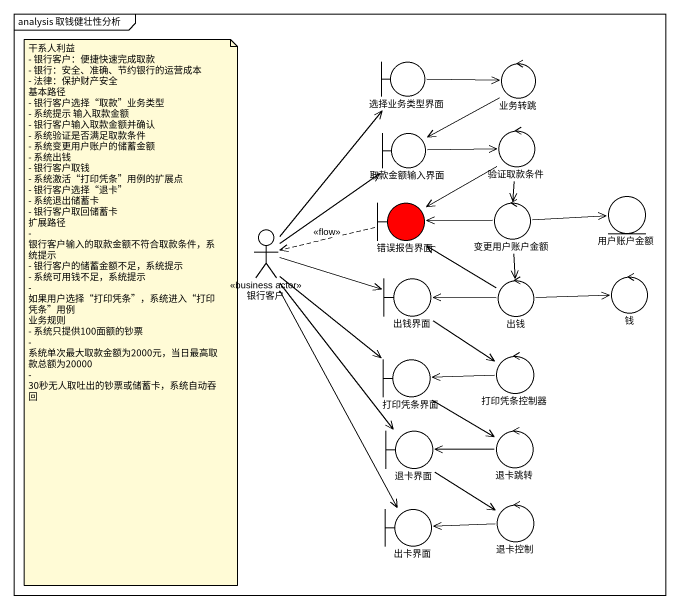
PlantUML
@startuml
mainframe analysis 取钱健壮性分析
boundary 选择业务类型界面
control 业务转跳
boundary 取款金额输入界面
control 验证取款条件
boundary 错误报告界面 #FF0000
control 变更用户账户金额
entity 用户账户金额
actor 银行客户 <<business actor>>
boundary 出钱界面
control 出钱
control 钱
boundary 打印凭条界面
control 打印凭条控制器
boundary 退卡界面
control 退卡跳转
boundary 出卡界面
control 退卡控制
选择业务类型界面 -right-> 业务转跳
业务转跳 --> 取款金额输入界面
取款金额输入界面 -right-> 验证取款条件
验证取款条件 --> 错误报告界面
验证取款条件 --> 变更用户账户金额
错误报告界面 .left.> 银行客户 : <<flow>>
变更用户账户金额 -left-> 错误报告界面
变更用户账户金额 -right-> 用户账户金额
变更用户账户金额 --> 出钱
银行客户 -up-> 选择业务类型界面
银行客户 -up-> 取款金额输入界面
银行客户 -right-> 出钱界面
银行客户 --> 打印凭条界面
银行客户 --> 退卡界面
银行客户 --> 出卡界面
出钱界面 --> 打印凭条控制器
出钱 -up-> 错误报告界面
出钱 -left-> 出钱界面
出钱 -right-> 钱
打印凭条界面 --> 退卡跳转
打印凭条控制器 -left-> 打印凭条界面
退卡界面 --> 退卡控制
退卡跳转 -left-> 退卡界面
退卡控制 -left-> 出卡界面
note as N1
  干系人利益
  - 银行客户：便捷快速完成取款
  - 银行：安全、准确、节约银行的运营成本
  - 法律：保护财产安全
  基本路径
  - 银行客户选择“取款”业务类型
  - 系统提示 输入取款金额
  - 银行客户输入取款金额并确认
  - 系统验证是否满足取款条件
  - 系统变更用户账户的储蓄金额
  - 系统出钱
  - 银行客户取钱
  - 系统激活“打印凭条”用例的扩展点
  - 银行客户选择“退卡”
  - 系统退出储蓄卡
  - 银行客户取回储蓄卡
  扩展路径
  - 银行客户输入的取款金额不符合取款条件，系统提示
  - 银行客户的储蓄金额不足，系统提示
  - 系统可用钱不足，系统提示
  - 如果用户选择“打印凭条”，系统进入“打印凭条”用例
  业务规则
  - 系统只提供100面额的钞票
  - 系统单次最大取款金额为2000元，当日最高取款总额为20000
  - 30秒无人取吐出的钞票或储蓄卡，系统自动吞回
end note
@enduml
